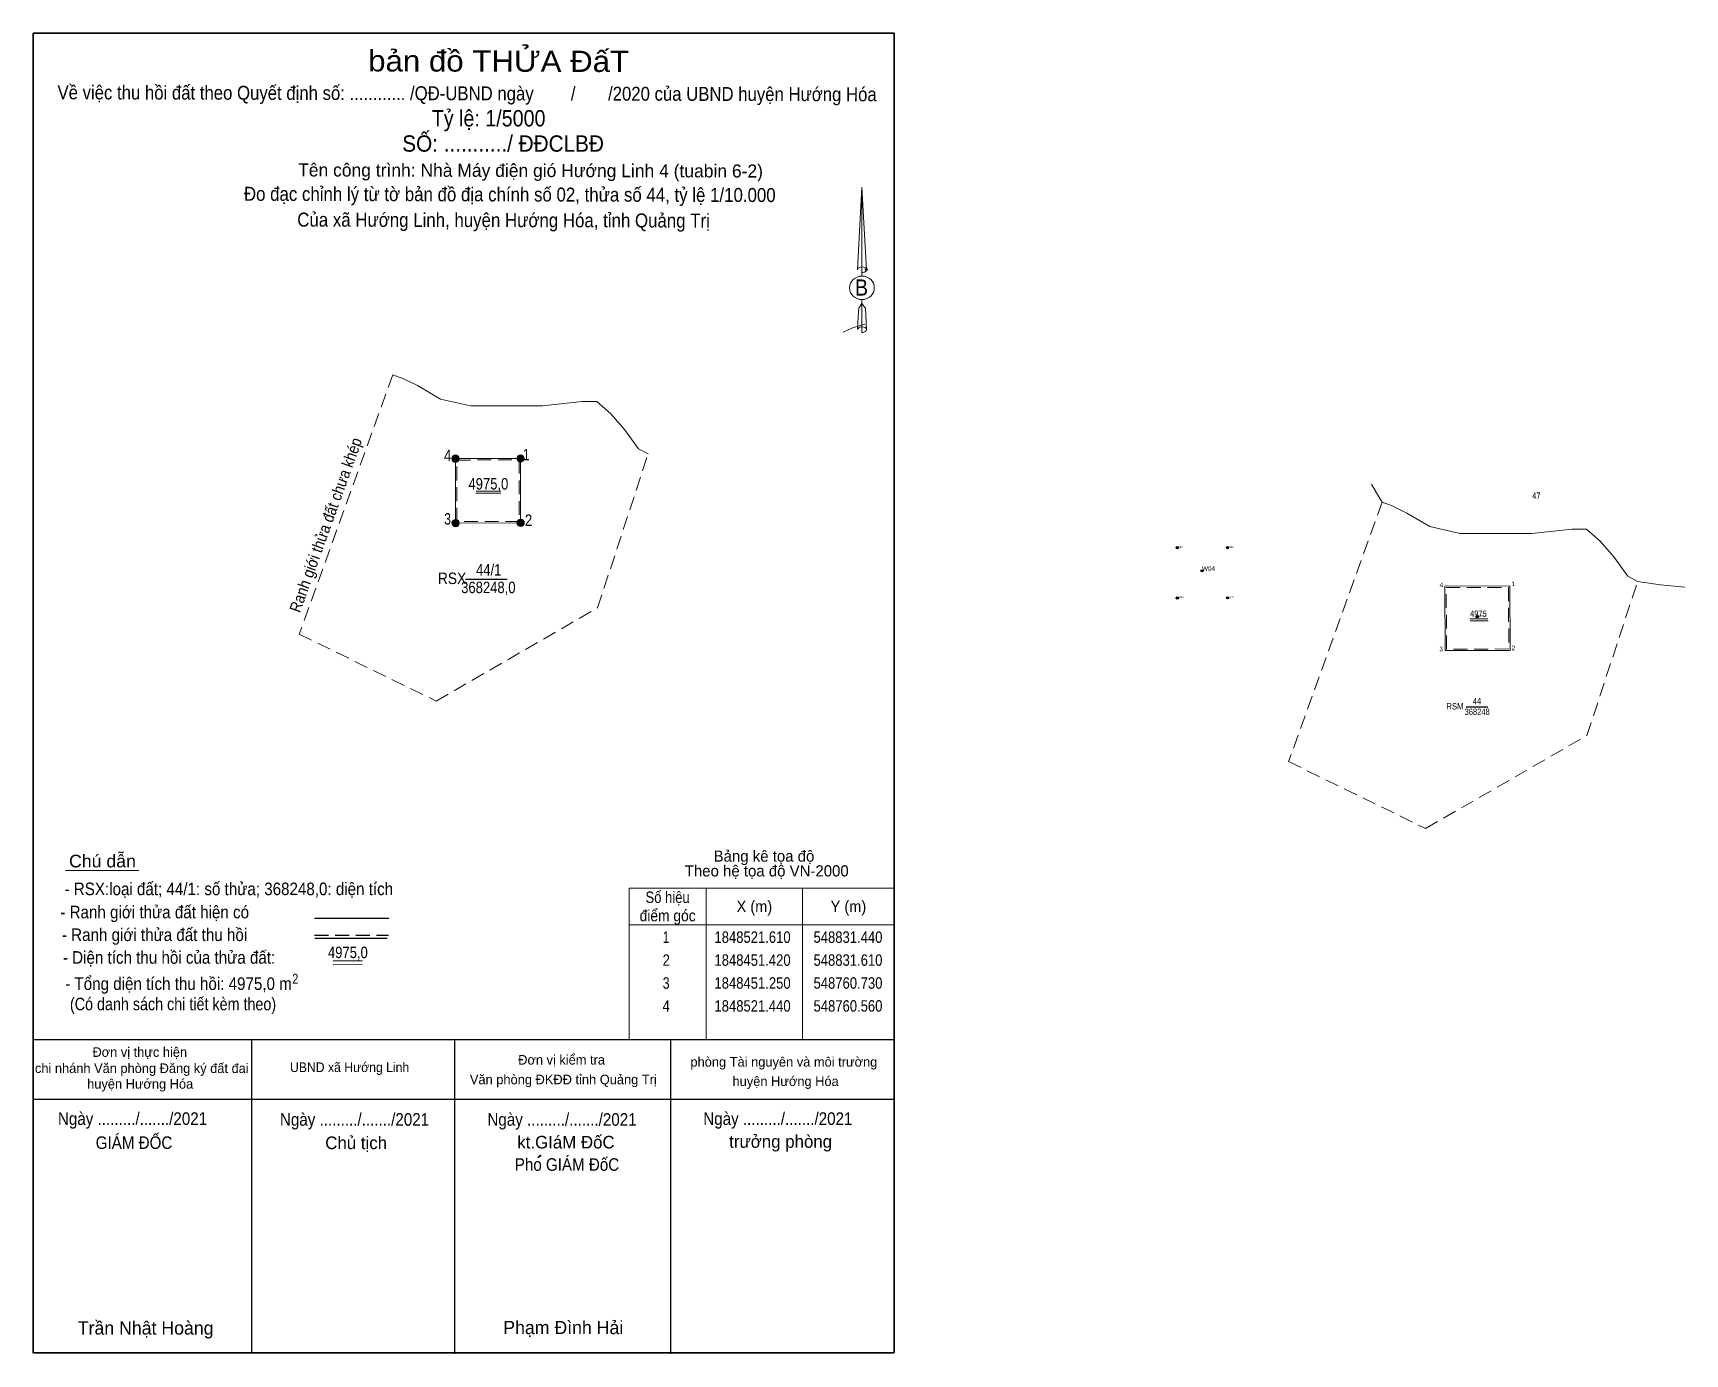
# Model space of a CAD drawing. Header units: metres. Extents: x 547222 to 549022, y 1847684 to 1849124.
import ezdxf
from ezdxf.enums import TextEntityAlignment as Align

# ---------------------------------------------------------------- set-up
doc = ezdxf.new("R2010")
doc.units = ezdxf.units.M
doc.header["$LTSCALE"] = 5
doc.header["$PDMODE"] = 32
doc.header["$PDSIZE"] = 2.5
doc.linetypes.add('MEDIUM_DASHED', pattern=[4.5, 3, -1.5])
for name, color, linetype in [('1', 7, 'Continuous'), ('12', 7, 'Continuous'), ('7', 7, 'Continuous')]:
    doc.layers.add(name, color=color, linetype=linetype)
for name, color, linetype, lineweight in [('10', 7, 'Continuous', 13), ('13', 7, 'Continuous', 25), ('32', 7, 'Continuous', 13), ('63', 7, 'Continuous', 13)]:
    doc.layers.add(name, color=color, linetype=linetype, lineweight=lineweight)

msp = doc.modelspace()

# ---------------------------------------------------------------- hatches: boundary and pattern name
at = {"layer": '10'}
for points in [[(547684.36, 1848660.4, 1), (547680.36, 1848660.4, 1)], [(547755.24, 1848660.57, 1), (547751.24, 1848660.57, 1)], [(547684.53, 1848590.21, 1), (547680.53, 1848590.21, 1)], [(547755.41, 1848590.38, 1), (547751.41, 1848590.38, 1)], [(547775.08, 1847899.98), (547775.28, 1847900.18), (547775.38, 1847900.33), (547775.48, 1847900.73), (547775.33, 1847901.03), (547774.98, 1847901.18), (547774.68, 1847901.03), (547774.38, 1847900.83), (547772.23, 1847898.43), (547772.88, 1847898.43)]]:
    msp.add_hatch(color=256, dxfattribs=at).paths.add_polyline_path(points)
at = {"layer": '32'}
for points in [[(547686.36, 1848660.4, 1), (547678.36, 1848660.4, 1)], [(547757.24, 1848660.57, 1), (547749.24, 1848660.57, 1)], [(547686.53, 1848590.21, 1), (547678.53, 1848590.21, 1)], [(547757.41, 1848590.38, 1), (547749.41, 1848590.38, 1)]]:
    msp.add_hatch(color=256, dxfattribs=at).paths.add_polyline_path(points)

# ---------------------------------------------------------------- linework, layer by layer
at = {"layer": '10', "lineweight": 35}
for p, q in [((547222.07, 1849124.4), (548160.57, 1849124.4)), ((547222.07, 1847685.8), (547222.07, 1849124.4)), ((548160.57, 1849124.4), (548160.57, 1847685.8)), ((547222.07, 1847685.8), (548160.57, 1847685.8)), ((547222.07, 1847685.8), (548160.57, 1847685.8))]:
    msp.add_line(p, q, dxfattribs=at)
at = {"layer": '10'}
for p, q in [((548125.07, 1848956.3), (548130.17, 1848866.4)), ((548125.07, 1848956.3), (548130.17, 1848866.4)), ((548125.07, 1848956.3), (548130.17, 1848866.4)), ((548121.07, 1848880.5), (548120.37, 1848866.4)), ((548125.07, 1848869.5), (548125.07, 1848865.7)), ((548125.07, 1848865.7), (548125.07, 1848863.2)), ((548125.07, 1848863.2), (548125.07, 1848859.8)), ((548125.07, 1848863.2), (548125.07, 1848859.8)), ((548125.07, 1848863.2), (548125.07, 1848859.8)), ((548125.07, 1848829.4), (548125.07, 1848833.3)), ((548125.07, 1848829.4), (548125.07, 1848833.3)), ((548125.07, 1848829.4), (548125.07, 1848833.3)), ((548125.07, 1848829.4), (548129.07, 1848824.4)), ((548125.07, 1848829.4), (548129.07, 1848824.4)), ((548125.07, 1848829.4), (548129.07, 1848824.4)), ((548129.07, 1848824.4), (548130.17, 1848801)), ((548129.07, 1848824.4), (548130.17, 1848801)), ((548129.07, 1848824.4), (548130.17, 1848801)), ((548125.07, 1848804), (548125.07, 1848800.4)), ((548125.07, 1848800.4), (548125.07, 1848798)), ((548130.17, 1848801), (548130.17, 1848801.3)), ((547704.63, 1848622.84), (547731.84, 1848622.84)), ((547704.89, 1848624.84), (547731.78, 1848624.84)), ((548995.41, 1848522.71), (549022.15, 1848520.4)), ((547257.54, 1848211.42), (547337.19, 1848211.42)), ((547549.03, 1848108.76), (547580.83, 1848108.81)), ((547549.28, 1848112.86), (547581.08, 1848112.91))]:
    msp.add_line(p, q, dxfattribs=at)
at = {"layer": '10', "lineweight": 25}
for p, q in [((547693.36, 1848528.87), (547738.55, 1848528.87)), ((547528.73, 1848159.57), (547609.68, 1848159.57)), ((547529.1, 1848137.54), (547608, 1848137.54)), ((547222.07, 1848027.3), (548160.57, 1848027.3)), ((547460.37, 1847685.2), (547460.37, 1848026.8)), ((547681.77, 1847684.6), (547681.77, 1848026.2)), ((547917.07, 1847684.4), (547917.07, 1848027.3)), ((547222.07, 1847962.1), (548160.57, 1847962.1))]:
    msp.add_line(p, q, dxfattribs=at)
at = {"layer": '10', "linetype": 'MEDIUM_DASHED', "lineweight": 25}
msp.add_line((547528.9, 1848140.94), (547609.4, 1848140.94), dxfattribs=at)
at = {"layer": '10'}
for points in [[(548125.07, 1848869.5), (548125.07, 1848956.3), (548121.07, 1848880.5)], [(548125.07, 1848804), (548125.07, 1848829.4), (548121.77, 1848824.4), (548121.07, 1848815), (548120.37, 1848801.3)], [(548104.77, 1848798.2), (548114.17, 1848802.7), (548125.57, 1848806.4), (548128.57, 1848806.6)], [(547614.13, 1848751.96), (547624.97, 1848747.82), (547640.98, 1848740.07), (547665.94, 1848725.43), (547698.92, 1848717.89), (547777.14, 1848717.89), (547820.5, 1848722.61), (547836.52, 1848722.61), (547851.6, 1848709.4), (547866.47, 1848692.33), (547881.79, 1848671.25), (547892.32, 1848665.5)], [(548680.45, 1848632.63), (548688.71, 1848618.68), (548692.33, 1848613), (548703.17, 1848608.86), (548719.18, 1848601.11), (548744.14, 1848586.47), (548777.12, 1848578.93), (548855.34, 1848578.93), (548898.7, 1848583.65), (548914.72, 1848583.65), (548929.8, 1848570.44), (548944.67, 1848553.37), (548959.99, 1848532.29), (548970.52, 1848526.54), (548995.41, 1848522.71)]]:
    msp.add_lwpolyline(points, dxfattribs=at)
at = {"layer": '10', "linetype": 'MEDIUM_DASHED'}
for points in [[(547614.13, 1848751.96), (547512.11, 1848469.1), (547661.36, 1848396.17), (547837.15, 1848497.61), (547892.32, 1848665.5)], [(548692.33, 1848613), (548590.31, 1848330.14), (548739.56, 1848257.21), (548915.35, 1848358.65), (548970.52, 1848526.54)]]:
    msp.add_lwpolyline(points, dxfattribs=at)
at = {"layer": '10'}
for points in [[(547682.36, 1848660.4), (547753.24, 1848660.57), (547753.41, 1848590.38), (547682.53, 1848590.21)], [(548760.56, 1848521.44), (548831.44, 1848521.61), (548831.61, 1848451.42), (548760.73, 1848451.25)]]:
    msp.add_lwpolyline(points, close=True, dxfattribs=at)
at = {"layer": '10', "linetype": 'MEDIUM_DASHED'}
for points in [[(547751.74, 1848659.07), (547751.91, 1848591.88), (547684.03, 1848591.71), (547683.86, 1848658.9)], [(548829.94, 1848520.11), (548830.11, 1848452.92), (548762.23, 1848452.75), (548762.06, 1848519.94)], [(547775.08, 1847899.98), (547775.28, 1847900.18), (547775.38, 1847900.33), (547775.48, 1847900.73), (547775.33, 1847901.03), (547774.98, 1847901.18), (547774.68, 1847901.03), (547774.38, 1847900.83), (547772.23, 1847898.43), (547772.88, 1847898.43)]]:
    msp.add_lwpolyline(points, close=True, dxfattribs=at)
for centre in [(547682.36, 1848660.4), (547682.36, 1848660.4), (547753.24, 1848660.57), (547682.53, 1848590.21), (547753.41, 1848590.38)]:
    msp.add_circle(centre, 2, dxfattribs=at)
at = {"layer": '10'}
for centre, start_param, end_param in [((548125.363, 1848866.372), 1.57079633, 3.07445202), ((548125.363, 1848866.372), 0.06714063, 1.57079633), ((548125.363, 1848866.372), 4.71238898, 6.28318531), ((548125.363, 1848800.999), 2.49106941, 3.07427841), ((548125.363, 1848800.999), 1.57079633, 2.49106941), ((548125.363, 1848800.999), 0.06714063, 1.57079633), ((548125.363, 1848800.999), 4.71238898, 6.28318531)]:
    msp.add_ellipse(centre, major_axis=(4.928, 0), ratio=0.614131, start_param=start_param, end_param=end_param, dxfattribs=at)
msp.add_ellipse((548125.358, 1848846.635), major_axis=(13.444, 0), ratio=0.952727, dxfattribs=at)
msp.add_point((548130.17, 1848866.4), dxfattribs=at)
at = {"layer": '13'}
msp.add_line((548783.66, 1848389.91), (548807.44, 1848389.91), dxfattribs=at)
at = {"layer": '32'}
for centre in [(547682.36, 1848660.4), (547753.24, 1848660.57), (547682.53, 1848590.21), (547753.41, 1848590.38)]:
    msp.add_circle(centre, 4, dxfattribs=at)
at = {"layer": '63'}
for p, q in [((548787.77, 1848485.88), (548807.52, 1848485.88)), ((548787.92, 1848483.67), (548807.67, 1848483.67)), ((547955.57, 1848192.3), (547955.57, 1848027.3)), ((548060.57, 1848192.3), (548060.57, 1848027.3)), ((548160.57, 1848192.3), (548160.57, 1848027.3)), ((547871.57, 1848152.3), (548160.57, 1848152.3))]:
    msp.add_line(p, q, dxfattribs=at)
msp.add_lwpolyline([(548160.57, 1848027.3), (547871.57, 1848027.3), (547871.57, 1848192.3), (548160.57, 1848192.3)], dxfattribs=at)
at = {"layer": '7'}
for p in [(548468.85, 1848563.27), (548523.65, 1848563.39), (548495.86, 1848538.12), (548468.97, 1848508.55), (548523.77, 1848508.67), (548795.78, 1848488.12)]:
    msp.add_point(p, dxfattribs=at)

# ---------------------------------------------------------------- texts
at = {"layer": '1', "width": 0.85}
msp.add_text('4975', height=7, dxfattribs=at).set_placement((548797.07, 1848487.88), align=Align.CENTER)
at = {"layer": '10'}
for s, height, width, p in [('bản đồ THỬA ĐấT', 23.13, 1.1, (547587.23, 1849082.56)), ('Về việc thu hồi đất theo Quyết định số: ............ /QĐ-UBND ngày        /       /2020 của UBND huyện Hướng Hóa', 15.15, 0.9, (547248.71, 1849052.16)), ('Đo đạc chỉnh lý từ tờ bản đồ địa chính số 02, thửa số 44, tỷ lệ 1/10.000', 15.25, 0.9, (547451.86, 1848941.54)), ('Của xã Hướng Linh, huyện Hướng Hóa, tỉnh Quảng Trị', 15.25, 0.9, (547509.99, 1848913.37))]:
    msp.add_text(s, height=height, rotation=359.862, dxfattribs=dict(at, width=width)).set_placement(p)
for s, height, width, p in [('Tỷ lệ: 1/5000', 17.8, 0.9, (547656.6, 1849022.59)), ('SỐ: .........../ ĐĐCLBĐ', 17.79, 0.95, (547624.41, 1848995.05))]:
    msp.add_text(s, height=height, dxfattribs=dict(at, width=width)).set_placement(p)
msp.add_text('Tên công trình: Nhà Máy điện gió Hướng Linh 4 (tuabin 6-2)', height=14.23, rotation=359.862, dxfattribs=at).set_placement((547510.95, 1848968.07))
for s, height, width, p in [('B', 17.59, 0.9, (548124.905, 1848838.2)), ('4975,0', 12.5, 0.85, (547718.245, 1848626.73)), ('47', 7, 0.8, (548860.22, 1848616.54)), ('44/1', 12.5, 0.85, (547718.6, 1848532.89)), ('368248,0', 12.5, 0.85, (547718.225, 1848513.8)), ('Chú dẫn', 13.73, 1.05, (547297.725, 1848214.87)), ('- RSX:loại đất; 44/1: số thửa; 368248,0: diện tích', 13.72, 0.9, (547435.435, 1848184.56)), ('- Ranh giới thửa đất hiện có', 13.73, 0.9, (547354.63, 1848159.29)), ('- Ranh giới thửa đất thu hồi', 13.73, 0.9, (547354.465, 1848134.56)), ('- Diện tích thu hồi của thửa đất:', 13.72, 0.9, (547370.295, 1848109.81)), ('4975,0', 12.5, 0.85, (547565.135, 1848115.96)), ('- Tổng diện tích thu hồi: 4975,0 m', 13.72, 0.9, (547380.59, 1848081.23)), ('2', 10.98, 0.8, (547507.84, 1848087.92)), ('(Có danh sách chi tiết kèm theo)', 13.73, 0.85, (547374.63, 1848059.05)), ('UBND xã Hướng Linh', 10.46, 0.95, (547567.045, 1847991.74)), ('Ngày ........./......./2021', 13.73, 0.9, (547330.485, 1847934.1)), ('Ngày ........./......./2021', 13.73, 0.9, (547572.385, 1847933.2)), ('Ngày ........./......./2021', 13.73, 0.9, (547798.485, 1847933.2)), ('Ngày ........./......./2021', 13.73, 0.9, (548033.685, 1847934.1)), ('GIÁM ĐỐC', 13.72, 0.9, (547332.095, 1847907.9)), ('Pho GIÁM ĐốC', 13.72, 0.9, (547803.905, 1847884.08))]:
    msp.add_text(s, height=height, dxfattribs=dict(at, width=width)).set_placement(p, align=Align.CENTER)
at = {"layer": '10', "width": 0.9}
msp.add_text('Ranh giới thửa đất chưa khép ', height=12.5, rotation=70.167, dxfattribs=at).set_placement((547547.593, 1848588), align=Align.CENTER)
at = {"layer": '10'}
for s, width, p in [(' 4', 0.85, (547677.78, 1848657.53)), (' 1', 0.75, (547763, 1848658.59)), (' 3', 0.8, (547677.47, 1848588.52)), (' 2', 0.85, (547765.98, 1848587.14)), ('RSX', 0.9, (547694.14, 1848523.73))]:
    msp.add_text(s, height=12.5, dxfattribs=dict(at, width=width)).set_placement(p, align=Align.RIGHT)
for s, height, p in [('Bảng kê tọa độ', 12.2, (548018.565, 1848221.05)), ('Theo hệ tọa độ VN-2000', 12.2, (548021.58, 1848204.95)), ('Đơn vị thực hiện', 10.44, (547338.385, 1848008.3)), ('chi nhánh Văn phòng Đăng ký đất đai', 10.44, (547340.6, 1847990.67)), ('Đơn vị kiểm tra', 10.45, (547798.045, 1847999.87)), ('phòng Tài nguyên và môi trường', 10.46, (548040.23, 1847997.61)), ('huyện Hướng Hóa', 10.44, (547338.825, 1847973.64)), ('Văn phòng ĐKĐĐ tỉnh Quảng Trị', 10.46, (547799.94, 1847978.4)), ('huyện Hướng Hóa', 10.46, (548042.155, 1847976.49)), ('Chủ tịch', 13.73, (547574.16, 1847907.7)), ('kt.GIáM ĐốC', 13.72, (547802.795, 1847908.43)), ('trưởng phòng', 13.73, (548036.705, 1847909.2)), ('Trần Nhật Hoàng', 14.42, (547344.79, 1847705.54)), ('Phạm Đình Hải', 14.42, (547799.855, 1847706.02))]:
    msp.add_text(s, height=height, dxfattribs=at).set_placement(p, align=Align.CENTER)
at = {"layer": '12'}
for s, width, p in [('w4p1', 1.2, (548468.85, 1848563.26)), ('w4p4', 1.2, (548523.65, 1848563.39)), ('w4p2', 1.2, (548468.97, 1848508.55)), ('w4p3', 1.2, (548523.77, 1848508.67)), ('WO6-2', 1.25, (548795.78, 1848488.12)), ('WO6-2', 1.25, (548795.78, 1848488.12))]:
    msp.add_text(s, height=1.8, dxfattribs=dict(at, width=width)).set_placement(p)
msp.add_text('W04', height=5, dxfattribs=at).set_placement((548495.86, 1848538.12))
at = {"layer": '13', "width": 0.85}
for s, p in [('44', (548795.555, 1848392.58)), ('368248', (548795.695, 1848380.97))]:
    msp.add_text(s, height=7, dxfattribs=at).set_placement(p, align=Align.CENTER)
at = {"layer": '13', "width": 0.9}
msp.add_text('RSM', height=7, dxfattribs=at).set_placement((548780.84, 1848387), align=Align.RIGHT)
at = {"layer": '63'}
for s, width, p in [(' 4', 0.95, (548758.66, 1848520.21)), (' 1', 0.9, (548836.99, 1848521.42)), (' 3', 0.95, (548758.38, 1848450.43)), (' 2', 0.9, (548837.03, 1848451.57))]:
    msp.add_text(s, height=5, dxfattribs=dict(at, width=width)).set_placement(p, align=Align.RIGHT)
for s, width, p in [('Số hiệu', 0.85, (547913.565, 1848176.05)), ('X (m)', 0.95, (548008.1, 1848166.05)), ('Y (m)', 0.95, (548110.575, 1848166.05)), ('điểm góc', 0.9, (547913.59, 1848156.05)), (' 1', 0.75, (547910.075, 1848132.55)), ('1848521.610', 0.85, (548006.1, 1848132.55)), ('548831.440', 0.85, (548110.11, 1848132.55)), (' 2', 0.85, (547910.09, 1848107.55)), ('1848451.420', 0.85, (548006.1, 1848107.55)), ('548831.610', 0.85, (548110.11, 1848107.55)), (' 3', 0.8, (547910.085, 1848082.55)), ('1848451.250', 0.85, (548006.1, 1848082.55)), ('548760.730', 0.85, (548110.11, 1848082.55)), ('1848521.440', 0.85, (548006.1, 1848057.55)), ('548760.560', 0.85, (548110.11, 1848057.55)), (' 4', 0.85, (547910.075, 1848057.55))]:
    msp.add_text(s, height=12.5, dxfattribs=dict(at, width=width)).set_placement(p, align=Align.CENTER)

doc.saveas('drawing.dxf')
